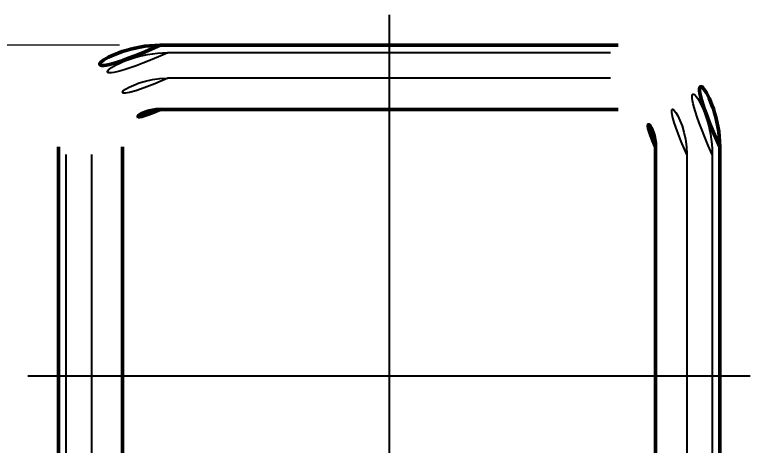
# Model space of a CAD drawing. Extents: x 16296675745 to 16296677675, y -37409619395 to -37409618123.
# Drawn here: x 16296675996 to 16296676068.3, y -37409618970.4 to -37409618928.1 of the extents above; entities that cross this region are included whole.
import ezdxf

# ---------------------------------------------------------------- set-up
doc = ezdxf.new("R2010")
doc.units = 0
doc.header["$LTSCALE"] = 10
doc.header["$MEASUREMENT"] = 0
doc.header["$PDMODE"] = 3
doc.header["$PDSIZE"] = -10
doc.linetypes.add('AUSGEZOGEN', pattern=[0])
doc.linetypes.add('CENTER2', pattern=[28.575, 19.05, -3.175, 3.175, -3.175])
doc.layers.get('0').update_dxf_attribs({"linetype": 'CONTINUOUS'})
doc.layers.get('DEFPOINTS').update_dxf_attribs({"linetype": 'CONTINUOUS'})
doc.layers.add('1', color=7, linetype='CONTINUOUS')
doc.layers.add('7', color=7, linetype='CONTINUOUS')
doc.styles.add('Daelim Dimension', font='')
doc.styles.get('Daelim Dimension').set_extended_font_data('NanumGothic')
doc.dimstyles.new('DEFAULT', dxfattribs={"dimscale": 2, "dimtxt": 2, "dimasz": 2, "dimexe": 0, "dimexo": 2, "dimgap": 1, "dimtad": 1, "dimdec": 1, "dimzin": 9, "dimdsep": 46, "dimtxsty": 'Daelim Dimension', "dimcen": 0.5, "dimclrd": 252, "dimclre": 252, "dimclrt": 3, "dimadec": 1, "dimazin": 0, "dimtfac": 1, "dimtdec": 1, "dimtix": 1, "dimtmove": 0, "dimatfit": 3, "dimfxl": 1, "dimtolj": 1, "dimtzin": 1, "dimlwd": 9, "dimlwe": 9, "dimarcsym": 0})

# ---------------------------------------------------------------- blocks, each defined once
blk = doc.blocks.new('*D15')
at = {"color": 5, "lineweight": 9, "ltscale": 0.5, "transparency": 16777216}
for p, q in [((16296676006.32156, -37409618931.12888), (16296675952.38427, -37409618931.12888)), ((16296675952.38427, -37409619005.50224), (16296675952.38427, -37409618935.12888)), ((16296675996.8348, -37409619009.50224), (16296675952.38427, -37409619009.50224))]:
    blk.add_line(p, q, dxfattribs=at)
at = {"color": 5, "ltscale": 0.5, "transparency": 16777216}
for points in [[(16296675951.71761, -37409618935.12888), (16296675953.05094, -37409618935.12888), (16296675952.38427, -37409618931.12888)], [(16296675951.71761, -37409619005.50224), (16296675953.05094, -37409619005.50224), (16296675952.38427, -37409619009.50224)]]:
    blk.add_solid(points, dxfattribs=at)
at = {"layer": 'DEFPOINTS', "color": 0, "ltscale": 0.5, "transparency": 16777216}
for p in [(16296675952.38427, -37409618931.12888), (16296676010.32156, -37409618931.12888), (16296676000.8348, -37409619009.50224)]:
    blk.add_point(p, dxfattribs=at)
at = {"color": 7, "ltscale": 0.5, "transparency": 16777216, "insert": (16296675944.68328, -37409618970.31556), "char_height": 10, "attachment_point": 5, "rotation": 90, "style": 'Daelim Dimension'}
blk.add_mtext('\\A1;78.5', dxfattribs=at)

msp = doc.modelspace()

# ---------------------------------------------------------------- linework, layer by layer
for p, q in [((16296676054.57156, -37409618931.865562), (16296676011.07156, -37409618931.865562)), ((16296676054.57156, -37409618934.365562), (16296676011.07156, -37409618934.365562)), ((16296676001.07156, -37409618941.865562), (16296676001.07156, -37409618985.365562)), ((16296676003.57156, -37409618941.865562), (16296676003.57156, -37409618985.365562)), ((16296676062.07155, -37409618941.856789), (16296676062.07156, -37409618985.365547)), ((16296676064.57155, -37409618941.856789), (16296676064.57156, -37409618985.365547))]:
    msp.add_line(p, q)
for centre, radius, start, end in [((16296676011.07156, -37409618941.865562), 10, 90, 180), ((16296676054.57156, -37409618941.865562), 10, 0, 90), ((16296676011.07156, -37409618941.865562), 7.5, 90, 180), ((16296676054.57156, -37409618941.865562), 7.5, 0, 90)]:
    msp.add_arc(centre, radius, start, end)
at = {"layer": '1', "color": 1, "linetype": 'CENTER2', "lineweight": 25, "ltscale": 0.5}
for p, q in [((16296676032.82156, -37409618928.128883), (16296676032.82156, -37409619012.367203)), ((16296675997.334881, -37409618963.615562), (16296676068.308241, -37409618963.615562))]:
    msp.add_line(p, q, dxfattribs=at)
at = {"layer": '7', "color": 7, "linetype": 'AUSGEZOGEN', "lineweight": 50}
for p, q in [((16296676055.32156, -37409618931.128883), (16296676010.32156, -37409618931.128883)), ((16296676010.32156, -37409618937.431763), (16296676055.32156, -37409618937.431763)), ((16296676000.334881, -37409618941.115562), (16296676000.334881, -37409619009.002319)), ((16296676006.63776, -37409618986.042931), (16296676006.63776, -37409618941.115562)), ((16296676059.00535, -37409618941.115562), (16296676059.00535, -37409618986.042931)), ((16296676065.308229, -37409619009.002319), (16296676065.308241, -37409618941.115562))]:
    msp.add_line(p, q, dxfattribs=at)
for centre, radius, start, end in [((16296676010.32156, -37409618941.115562), 9.98668, 90, 180), ((16296676055.32156, -37409618941.115562), 9.98668, 0, 90), ((16296676010.32156, -37409618941.115562), 3.683796, 90, 180), ((16296676055.32156, -37409618941.115562), 3.683796, 0, 90)]:
    msp.add_arc(centre, radius, start, end, dxfattribs=at)

# ---------------------------------------------------------------- dimensions: what is measured, and where the dimension line sits
at = {"ltscale": 0.5}
dim = msp.add_linear_dim(base=(16296675952.38427, -37409618931.128883), p1=(16296676000.834801, -37409619009.502243), p2=(16296676010.32156, -37409618931.128883), angle=90, text='78.5', dimstyle='DEFAULT', override={"dimtxt": 5, "dimclrd": 5, "dimclre": 5, "dimclrt": 7}, dxfattribs=at)
dim.commit()
dim.dimension.update_dxf_attribs({"geometry": '*D15', "text_midpoint": (16296675952.384279, -37409618970.315559), "dimtype": 160})

doc.saveas('drawing.dxf')
